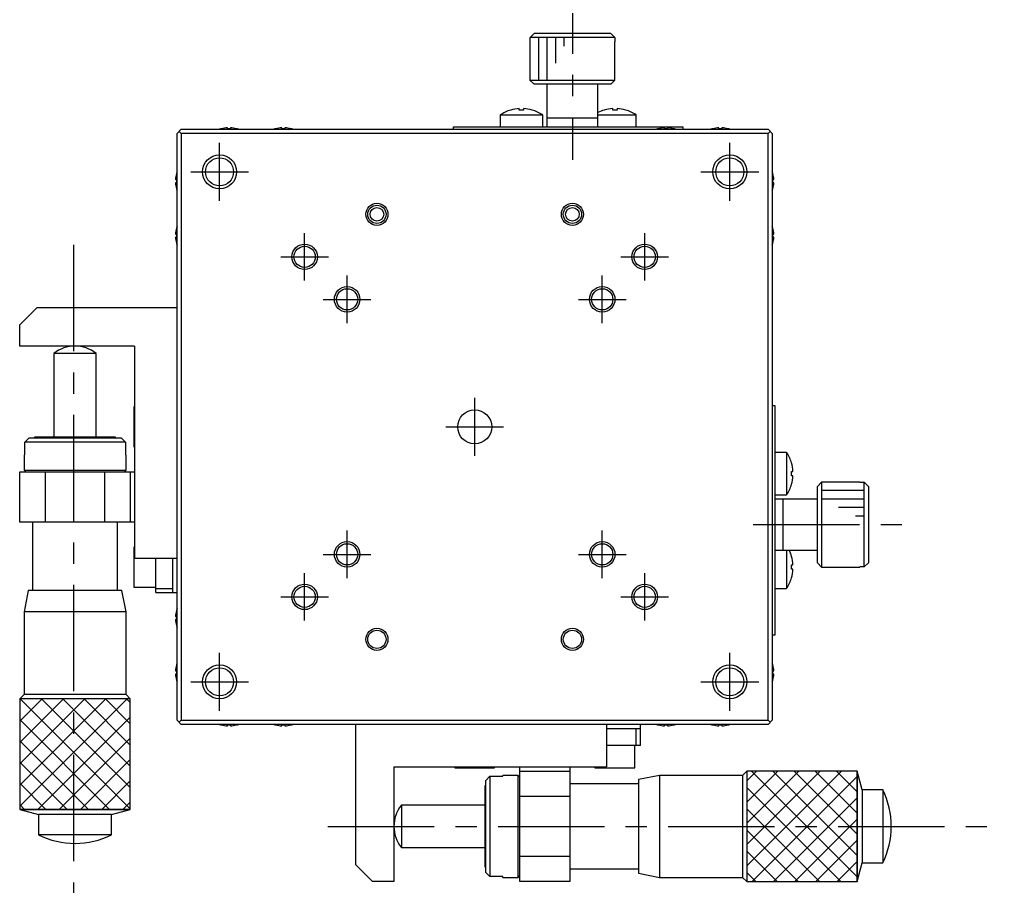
# Model space of a CAD drawing. Extents: x 36 to 382, y 2 to 241.
# Drawn here: x 95.6 to 211.8, y 82.5 to 184.5 of the extents above; entities that cross this region are included whole.
import ezdxf

# ---------------------------------------------------------------- set-up
doc = ezdxf.new("R2010")
doc.units = 0
doc.header["$LTSCALE"] = 10
doc.linetypes.add('CENTER', pattern=[2, 1.25, -0.25, 0.25, -0.25])
doc.layers.get('0').update_dxf_attribs({"linetype": 'CONTINUOUS'})
doc.layers.add('CENTER', color=1, linetype='CENTER')

msp = doc.modelspace()

# ---------------------------------------------------------------- linework, layer by layer
at = {"color": 7, "linetype": 'CONTINUOUS'}
for p, q in [((155.590633, 182.368461), (156.09242, 182.868461)), ((156.09242, 182.868461), (165.056794, 182.868461)), ((165.056794, 182.868461), (165.558581, 182.368461)), ((155.574607, 181.868461), (155.574607, 177.368461)), ((155.574607, 181.868461), (155.590633, 181.868461)), ((165.558581, 182.368461), (155.590633, 182.368461)), ((155.590633, 181.868461), (155.590633, 182.368461)), ((165.558581, 182.368461), (165.558581, 181.868461)), ((165.558581, 181.868461), (165.574607, 181.868461)), ((165.574607, 177.368461), (165.574607, 181.868461)), ((155.574607, 177.368461), (165.574607, 177.368461)), ((155.574607, 177.368461), (156.074607, 176.868461)), ((165.074607, 176.868461), (156.074607, 176.868461)), ((157.574607, 176.868461), (157.574607, 171.868461)), ((163.574607, 171.868461), (163.574607, 176.868461)), ((165.074607, 176.868461), (165.574607, 177.368461)), ((152.074607, 173.260118), (157.074607, 173.260118)), ((152.074607, 173.260118), (152.074607, 171.868461)), ((153.316018, 173.831041), (153.312674, 173.837896)), ((154.314607, 173.831041), (154.314607, 174.003413)), ((154.834607, 173.831041), (154.314607, 173.831041)), ((154.834607, 174.003413), (154.834607, 173.831041)), ((155.83654, 173.837896), (155.833197, 173.831041)), ((157.074607, 171.868461), (157.074607, 173.260118)), ((163.574607, 173.260118), (168.074607, 173.260118)), ((164.316018, 173.831041), (164.312674, 173.837896)), ((165.314607, 173.831041), (165.314607, 174.003413)), ((165.834607, 173.831041), (165.314607, 173.831041)), ((165.834607, 174.003413), (165.834607, 173.831041)), ((166.83654, 173.837896), (166.833197, 173.831041)), ((168.074607, 171.868461), (168.074607, 173.260118)), ((163.574607, 172.868461), (157.574607, 172.868461)), ((114.574607, 171.568461), (114.074607, 171.068461)), ((114.074607, 102.068461), (114.074607, 171.068461)), ((114.574607, 171.068461), (114.324607, 171.318461)), ((114.574607, 171.568461), (183.574607, 171.568461)), ((114.574607, 171.068461), (114.574607, 102.068461)), ((183.574607, 171.068461), (114.574607, 171.068461)), ((119.288246, 171.637982), (119.285991, 171.642605)), ((119.994607, 171.637982), (119.994607, 171.75832)), ((120.354607, 171.637982), (119.994607, 171.637982)), ((120.354607, 171.75832), (120.354607, 171.637982)), ((121.063223, 171.642605), (121.060969, 171.637982)), ((125.688246, 171.637982), (125.685991, 171.642605)), ((126.394607, 171.637982), (126.394607, 171.75832)), ((126.754607, 171.637982), (126.394607, 171.637982)), ((126.754607, 171.75832), (126.754607, 171.637982)), ((127.463223, 171.642605), (127.460969, 171.637982)), ((146.574607, 171.568461), (146.574607, 171.868461)), ((146.574607, 171.868461), (173.574607, 171.868461)), ((170.688246, 171.637982), (170.685991, 171.642605)), ((171.394607, 171.637982), (171.394607, 171.75832)), ((171.754607, 171.637982), (171.394607, 171.637982)), ((171.754607, 171.75832), (171.754607, 171.637982)), ((172.463223, 171.642605), (172.460969, 171.637982)), ((173.574607, 171.868461), (173.574607, 171.568461)), ((177.088246, 171.637982), (177.085991, 171.642605)), ((177.794607, 171.637982), (177.794607, 171.75832)), ((178.154607, 171.637982), (177.794607, 171.637982)), ((178.154607, 171.75832), (178.154607, 171.637982)), ((178.863223, 171.642605), (178.860969, 171.637982)), ((184.074607, 171.068461), (183.574607, 171.568461)), ((183.574607, 171.068461), (183.824607, 171.318461)), ((183.574607, 102.068461), (183.574607, 171.068461)), ((184.074607, 171.068461), (184.074607, 102.068461)), ((114.000463, 166.357077), (114.005085, 166.354822)), ((184.144129, 166.354822), (184.148751, 166.357077)), ((113.884748, 165.648461), (114.005085, 165.648461)), ((114.005085, 165.288461), (113.884748, 165.288461)), ((114.005085, 165.648461), (114.005085, 165.288461)), ((184.144129, 165.288461), (184.144129, 165.648461)), ((184.144129, 165.648461), (184.264466, 165.648461)), ((184.264466, 165.288461), (184.144129, 165.288461)), ((114.005085, 164.582099), (114.000463, 164.579845)), ((184.148751, 164.579845), (184.144129, 164.582099)), ((114.000463, 159.957077), (114.005085, 159.954822)), ((184.144129, 159.954822), (184.148751, 159.957077)), ((113.884748, 159.248461), (114.005085, 159.248461)), ((114.005085, 158.888461), (113.884748, 158.888461)), ((114.005085, 158.182099), (114.000463, 158.179845)), ((114.005085, 159.248461), (114.005085, 158.888461)), ((184.144129, 158.888461), (184.144129, 159.248461)), ((184.144129, 159.248461), (184.264466, 159.248461)), ((184.264466, 158.888461), (184.144129, 158.888461)), ((184.148751, 158.179845), (184.144129, 158.182099)), ((97.574607, 150.568461), (95.574607, 148.568461)), ((114.074607, 150.568461), (97.574607, 150.568461)), ((95.574607, 146.068461), (95.574607, 148.568461)), ((109.074607, 146.068461), (95.574607, 146.068461)), ((109.074607, 146.068461), (109.074607, 121.068461)), ((104.574603, 145.190952), (99.574611, 145.190952)), ((99.574611, 145.190952), (99.574611, 135.368461)), ((104.574603, 135.368461), (104.574603, 145.190952)), ((109.074607, 138.918461), (108.974607, 138.918461)), ((108.974607, 138.918461), (108.974607, 134.218461)), ((184.074607, 139.068461), (184.374607, 139.068461)), ((184.374607, 139.068461), (184.374607, 112.068461)), ((96.158527, 134.768461), (96.66628, 135.268461)), ((96.66628, 135.268461), (107.482934, 135.268461)), ((106.824607, 135.368461), (97.324607, 135.368461)), ((97.324607, 135.368461), (97.324607, 135.268461)), ((106.824607, 135.268461), (106.824607, 135.368461)), ((107.482934, 135.268461), (107.990687, 134.768461)), ((107.990687, 134.768461), (96.158527, 134.768461)), ((96.158527, 133.268461), (96.158527, 134.768461)), ((107.990687, 134.768461), (107.990687, 133.268461)), ((108.974607, 134.218461), (109.074607, 134.218461)), ((96.074607, 133.268461), (96.074607, 131.468461)), ((96.074607, 133.268461), (96.158527, 133.268461)), ((107.990687, 133.268461), (108.074607, 133.268461)), ((108.074607, 131.468461), (108.074607, 133.268461)), ((185.766264, 133.568461), (184.374607, 133.568461)), ((185.766264, 133.568461), (185.766264, 128.568461)), ((96.074607, 131.468461), (108.074607, 131.468461)), ((96.074607, 131.468461), (96.274607, 131.268461)), ((107.874607, 131.268461), (108.074607, 131.468461)), ((186.337188, 132.32705), (186.344043, 132.330394)), ((95.574607, 125.368461), (95.574607, 131.268461)), ((95.574607, 131.268461), (109.074607, 131.268461)), ((98.574607, 131.268461), (98.574607, 125.368461)), ((105.574607, 125.368461), (105.574607, 131.268461)), ((108.574607, 131.268461), (108.574607, 125.368461)), ((186.337188, 131.328461), (186.50956, 131.328461)), ((186.337188, 130.808461), (186.337188, 131.328461)), ((186.50956, 130.808461), (186.337188, 130.808461)), ((186.344043, 129.806528), (186.337188, 129.809871)), ((189.874607, 130.068461), (189.374607, 129.568461)), ((189.374607, 120.568461), (189.374607, 129.568461)), ((189.874607, 130.068461), (189.874607, 120.068461)), ((194.374607, 130.068461), (189.874607, 130.068461)), ((194.374607, 130.068461), (194.374607, 130.052435)), ((194.374607, 130.052435), (194.874607, 130.052435)), ((194.874607, 120.084486), (194.874607, 130.052435)), ((194.874607, 130.052435), (195.374607, 129.550648)), ((195.374607, 129.550648), (195.374607, 120.586274)), ((184.374607, 128.568461), (185.766264, 128.568461)), ((189.374607, 128.068461), (184.374607, 128.068461)), ((185.374607, 122.068461), (185.374607, 128.068461)), ((109.074607, 125.368461), (95.574607, 125.368461)), ((97.074607, 125.368461), (97.074607, 117.318461)), ((107.074607, 117.318461), (107.074607, 125.368461)), ((109.074607, 122.418461), (108.974607, 122.418461)), ((108.974607, 122.418461), (108.974607, 117.718461)), ((184.374607, 122.068461), (189.374607, 122.068461)), ((185.766264, 122.068461), (185.766264, 117.568461)), ((114.074607, 121.068461), (109.074607, 121.068461)), ((111.574607, 117.068461), (111.574607, 121.068461)), ((113.574607, 117.068459), (113.574607, 121.068461)), ((186.337188, 121.32705), (186.344043, 121.330394)), ((186.337188, 120.328461), (186.50956, 120.328461)), ((186.337188, 119.808461), (186.337188, 120.328461)), ((186.50956, 119.808461), (186.337188, 119.808461)), ((189.374607, 120.568461), (189.874607, 120.068461)), ((189.874607, 120.068461), (194.374607, 120.068461)), ((194.874607, 120.084486), (194.374607, 120.084486)), ((194.374607, 120.084486), (194.374607, 120.068461)), ((195.374607, 120.586274), (194.874607, 120.084486)), ((186.344043, 118.806528), (186.337188, 118.809871)), ((108.974607, 117.718461), (111.574607, 117.718461)), ((111.574607, 117.568461), (113.574607, 117.568461)), ((184.374607, 117.568461), (185.766264, 117.568461)), ((96.57461, 117.318461), (96.074611, 114.818462)), ((107.574604, 117.318461), (96.57461, 117.318461)), ((108.074603, 114.818462), (107.574604, 117.318461)), ((111.574607, 117.068459), (114.074607, 117.068459)), ((108.074603, 114.818462), (96.074611, 114.818462)), ((96.074611, 114.818462), (96.074611, 105.068457)), ((108.074603, 105.068457), (108.074603, 114.818462)), ((113.884748, 114.248461), (114.005085, 114.248461)), ((114.000463, 114.957077), (114.005085, 114.954822)), ((114.005085, 114.248461), (114.005085, 113.888461)), ((114.005085, 113.888461), (113.884748, 113.888461)), ((114.005085, 113.182099), (114.000463, 113.179845)), ((184.374607, 112.068461), (184.074607, 112.068461)), ((114.000463, 108.557077), (114.005085, 108.554822)), ((184.144129, 108.554822), (184.148751, 108.557077)), ((113.884748, 107.848461), (114.005085, 107.848461)), ((114.005085, 107.488461), (113.884748, 107.488461)), ((114.005085, 107.848461), (114.005085, 107.488461)), ((184.144129, 107.488461), (184.144129, 107.848461)), ((184.144129, 107.848461), (184.264466, 107.848461)), ((184.264466, 107.488461), (184.144129, 107.488461)), ((114.005085, 106.782099), (114.000463, 106.779845)), ((184.148751, 106.779845), (184.144129, 106.782099)), ((96.074611, 105.068457), (95.574608, 104.568455)), ((108.074603, 105.068457), (96.074611, 105.068457)), ((108.574606, 104.568455), (108.074603, 105.068457)), ((108.574606, 104.568455), (95.574608, 104.568455)), ((95.574608, 104.568455), (95.574608, 91.568454)), ((108.574606, 104.568455), (95.574608, 104.568455)), ((95.574608, 104.568455), (95.574608, 91.568454)), ((108.574606, 91.568454), (108.574606, 104.568455)), ((108.574606, 91.568454), (108.574606, 104.568455)), ((114.074607, 102.068461), (114.574607, 101.568461)), ((114.324607, 101.818461), (114.574607, 102.068461)), ((114.574607, 102.068461), (183.574607, 102.068461)), ((183.574607, 101.568461), (114.574607, 101.568461)), ((119.285991, 101.494317), (119.288246, 101.498939)), ((119.994607, 101.498939), (120.354607, 101.498939)), ((119.994607, 101.378602), (119.994607, 101.498939)), ((120.354607, 101.498939), (120.354607, 101.378602)), ((121.060969, 101.498939), (121.063223, 101.494317)), ((125.685991, 101.494317), (125.688246, 101.498939)), ((126.394607, 101.498939), (126.754607, 101.498939)), ((126.394607, 101.378602), (126.394607, 101.498939)), ((126.754607, 101.498939), (126.754607, 101.378602)), ((127.460969, 101.498939), (127.463223, 101.494317)), ((135.074607, 101.568461), (135.074607, 85.068461)), ((164.574607, 101.568461), (164.574607, 96.568461)), ((168.574609, 99.068461), (168.574609, 101.568461)), ((170.685991, 101.494317), (170.688246, 101.498939)), ((171.394607, 101.498939), (171.754607, 101.498939)), ((171.394607, 101.378602), (171.394607, 101.498939)), ((171.754607, 101.498939), (171.754607, 101.378602)), ((172.460969, 101.498939), (172.463223, 101.494317)), ((177.085991, 101.494317), (177.088246, 101.498939)), ((177.794607, 101.498939), (178.154607, 101.498939)), ((177.794607, 101.378602), (177.794607, 101.498939)), ((178.154607, 101.498939), (178.154607, 101.378602)), ((178.860969, 101.498939), (178.863223, 101.494317)), ((183.824607, 101.818461), (183.574607, 102.068461)), ((183.574607, 101.568461), (184.074607, 102.068461)), ((164.574607, 101.068461), (168.574609, 101.068461)), ((168.074607, 99.068461), (168.074607, 101.068461)), ((168.574607, 99.068461), (164.574607, 99.068461)), ((167.924607, 96.468461), (167.924607, 99.068461)), ((139.574607, 96.568461), (139.574607, 83.068461)), ((139.574607, 96.568461), (164.574607, 96.568461)), ((146.724607, 96.568461), (146.724607, 96.468461)), ((151.424607, 96.468461), (151.424607, 96.568461)), ((154.374607, 83.068461), (154.374607, 96.568461)), ((160.274607, 96.568461), (160.274607, 83.068461)), ((163.224607, 96.568461), (163.224607, 96.468461)), ((146.724607, 96.468461), (151.424607, 96.468461)), ((150.374607, 94.976787), (150.874607, 95.48454)), ((150.874607, 95.48454), (150.874607, 83.652381)), ((150.874607, 95.48454), (152.374607, 95.48454)), ((154.174607, 95.568461), (152.374607, 95.568461)), ((152.374607, 95.48454), (152.374607, 95.568461)), ((154.174607, 83.568461), (154.174607, 95.568461)), ((154.374607, 95.368461), (154.174607, 95.568461)), ((154.374607, 96.068461), (160.274607, 96.068461)), ((163.224607, 96.468461), (167.924607, 96.468461)), ((170.824606, 95.568457), (168.324607, 95.068458)), ((170.824606, 95.568457), (170.824606, 83.568465)), ((180.574611, 95.568457), (170.824606, 95.568457)), ((181.074613, 96.06846), (180.574611, 95.568457)), ((180.574611, 95.568457), (180.574611, 83.568465)), ((181.074613, 96.06846), (181.074613, 83.068462)), ((194.074614, 96.06846), (181.074613, 96.06846)), ((194.074614, 96.06846), (181.074613, 96.06846)), ((181.074613, 96.06846), (181.074613, 83.068462)), ((194.074614, 96.06846), (194.074614, 83.068462)), ((194.664102, 93.868461), (194.074614, 96.06846)), ((194.074614, 83.068462), (194.074614, 96.06846)), ((150.274607, 94.318461), (150.274607, 84.818461)), ((150.374607, 94.318461), (150.274607, 94.318461)), ((150.374607, 84.160134), (150.374607, 94.976787)), ((168.324607, 94.568461), (160.274607, 94.568461)), ((168.324607, 95.068458), (168.324607, 84.068464)), ((160.274607, 93.068461), (154.374607, 93.068461)), ((194.664102, 93.868461), (194.664102, 85.268461)), ((197.074613, 93.868461), (194.664102, 93.868461)), ((197.074613, 93.868461), (197.074613, 85.268461)), ((140.452116, 92.068457), (140.452116, 87.068465)), ((150.274607, 92.068457), (140.452116, 92.068457)), ((108.574606, 91.568454), (95.574608, 91.568454)), ((95.574608, 91.568454), (97.774607, 90.978966)), ((95.574608, 91.568454), (108.574606, 91.568454)), ((106.374607, 90.978966), (97.774607, 90.978966)), ((97.774607, 90.978966), (97.774607, 88.568455)), ((106.374607, 90.978966), (108.574606, 91.568454)), ((106.374607, 88.568455), (106.374607, 90.978966)), ((106.374607, 88.568455), (97.774607, 88.568455)), ((140.452116, 87.068465), (150.274607, 87.068465)), ((154.374607, 86.068461), (160.274607, 86.068461)), ((135.074607, 85.068461), (137.074607, 83.068461)), ((194.074614, 83.068462), (194.664102, 85.268461)), ((194.664102, 85.268461), (197.074613, 85.268461)), ((150.274607, 84.818461), (150.374607, 84.818461)), ((150.874607, 83.652381), (150.374607, 84.160134)), ((154.174607, 83.568461), (154.374607, 83.768461)), ((160.274607, 84.568461), (168.324607, 84.568461)), ((168.324607, 84.068464), (170.824606, 83.568465)), ((139.574607, 83.068461), (137.074607, 83.068461)), ((152.374607, 83.652381), (150.874607, 83.652381)), ((152.374607, 83.568461), (152.374607, 83.652381)), ((152.374607, 83.568461), (154.174607, 83.568461)), ((160.274607, 83.068461), (154.374607, 83.068461)), ((170.824606, 83.568465), (180.574611, 83.568465)), ((180.574611, 83.568465), (181.074613, 83.068462)), ((181.074613, 83.068462), (194.074614, 83.068462)), ((181.074613, 83.068462), (194.074614, 83.068462))]:
    msp.add_line(p, q, dxfattribs=at)
at = {"color": 3, "linetype": 'CONTINUOUS'}
for p, q in [((156.574607, 182.368461), (156.574607, 177.368461)), ((157.574607, 182.368461), (157.574607, 177.368461)), ((158.574607, 182.368461), (158.574607, 179.368461)), ((159.574607, 182.368461), (159.574607, 181.368461)), ((194.874607, 129.068461), (189.874607, 129.068461)), ((194.874607, 128.068461), (189.874607, 128.068461)), ((194.874607, 127.068461), (191.874607, 127.068461)), ((194.874607, 126.068461), (193.874607, 126.068461)), ((95.574608, 104.430758), (95.712305, 104.568455)), ((95.574608, 101.930758), (98.212305, 104.568455)), ((95.574608, 99.430758), (100.712305, 104.568455)), ((95.574608, 96.930758), (103.212305, 104.568455)), ((95.574608, 94.430758), (105.712305, 104.568455)), ((95.574608, 91.930758), (108.212305, 104.568455)), ((95.638474, 104.568455), (108.574606, 91.632323)), ((98.138474, 104.568455), (108.574606, 94.132323)), ((100.638474, 104.568455), (108.574606, 96.632323)), ((103.138474, 104.568455), (108.574606, 99.132323)), ((105.638474, 104.568455), (108.574606, 101.632323)), ((108.138474, 104.568455), (108.574606, 104.132323)), ((97.712304, 91.568454), (108.574606, 102.430756)), ((95.574608, 102.132321), (106.138475, 91.568454)), ((95.574608, 99.632321), (103.638475, 91.568454)), ((100.212304, 91.568454), (108.574606, 99.930756)), ((95.574608, 97.132321), (101.138475, 91.568454)), ((102.712304, 91.568454), (108.574606, 97.430756)), ((181.074613, 94.930763), (182.21231, 96.06846)), ((181.074613, 92.430763), (184.71231, 96.06846)), ((181.074613, 89.930763), (187.21231, 96.06846)), ((181.074613, 87.430763), (189.71231, 96.06846)), ((181.074613, 84.930763), (192.21231, 96.06846)), ((181.638469, 96.06846), (194.074614, 83.632315)), ((181.712312, 83.068462), (194.074614, 95.430764)), ((184.138469, 96.06846), (194.074614, 86.132315)), ((186.638469, 96.06846), (194.074614, 88.632315)), ((189.138469, 96.06846), (194.074614, 91.132315)), ((191.638469, 96.06846), (194.074614, 93.632315)), ((95.574608, 94.632321), (98.638475, 91.568454)), ((105.212304, 91.568454), (108.574606, 94.930756)), ((181.074613, 94.132316), (192.138467, 83.068462)), ((95.574608, 92.132321), (96.138475, 91.568454)), ((107.712304, 91.568454), (108.574606, 92.430756)), ((184.212312, 83.068462), (194.074614, 92.930764)), ((181.074613, 91.632316), (189.638467, 83.068462)), ((186.712312, 83.068462), (194.074614, 90.430764)), ((181.074613, 89.132316), (187.138467, 83.068462)), ((189.212312, 83.068462), (194.074614, 87.930764)), ((181.074613, 86.632316), (184.638467, 83.068462)), ((191.712312, 83.068462), (194.074614, 85.430764)), ((181.074613, 84.132316), (182.138467, 83.068462))]:
    msp.add_line(p, q, dxfattribs=at)
for centre, radius in [((119.074607, 166.568461), 2), ((179.074607, 166.568461), 2), ((137.574607, 161.568461), 1.3), ((160.574607, 161.568461), 1.3), ((129.074607, 156.568461), 1.5), ((169.074607, 156.568461), 1.5), ((134.074607, 151.568461), 1.5), ((164.074607, 151.568461), 1.5), ((134.074607, 121.568461), 1.5), ((164.074607, 121.568461), 1.5), ((129.074607, 116.568461), 1.5), ((169.074607, 116.568461), 1.5), ((137.574607, 111.568461), 1.3), ((160.574607, 111.568461), 1.3), ((119.074607, 106.568461), 2), ((179.074607, 106.568461), 2)]:
    msp.add_circle(centre, radius, dxfattribs=at)
at = {"color": 7, "linetype": 'CONTINUOUS'}
for centre, radius in [((119.074607, 166.568461), 1.65), ((179.074607, 166.568461), 1.65), ((137.574607, 161.568461), 1.075), ((137.574607, 161.568461), 0.8), ((160.574607, 161.568461), 1.075), ((160.574607, 161.568461), 0.8), ((129.074607, 156.568461), 1.25), ((169.074607, 156.568461), 1.25), ((134.074607, 151.568461), 1.25), ((164.074607, 151.568461), 1.25), ((149.074607, 136.568461), 2), ((134.074607, 121.568461), 1.25), ((164.074607, 121.568461), 1.25), ((129.074607, 116.568461), 1.25), ((169.074607, 116.568461), 1.25), ((137.574607, 111.568461), 1.075), ((160.574607, 111.568461), 1.075), ((119.074607, 106.568461), 1.65), ((179.074607, 106.568461), 1.65)]:
    msp.add_circle(centre, radius, dxfattribs=at)
for centre, radius, start, end in [((154.574607, 169.518461), 4.5, 106.285843, 123.748989), ((154.574607, 169.518461), 4.492483, 93.317816, 106.26943), ((154.574607, 169.518461), 4.492483, 73.73057, 86.682184), ((154.574607, 169.518461), 4.5, 56.251011, 73.714157), ((165.574607, 169.518461), 4.5, 106.285843, 116.3878), ((165.574607, 169.518461), 4.492483, 93.317816, 106.26943), ((165.574607, 169.518461), 4.492483, 73.73057, 86.682184), ((165.574607, 169.518461), 4.5, 56.251011, 73.714157), ((120.174607, 168.568461), 3.2, 106.122533, 110.364135), ((120.174607, 168.568461), 3.194933, 93.229709, 106.106712), ((120.174607, 168.568461), 3.194933, 73.893288, 86.770291), ((120.174607, 168.568461), 3.2, 69.635865, 73.877467), ((126.574607, 168.568461), 3.2, 106.122533, 110.364135), ((126.574607, 168.568461), 3.194933, 93.229709, 106.106712), ((126.574607, 168.568461), 3.194933, 73.893288, 86.770291), ((126.574607, 168.568461), 3.2, 69.635865, 73.877467), ((171.574607, 168.568461), 3.2, 106.122533, 110.364135), ((171.574607, 168.568461), 3.194933, 93.229709, 106.106712), ((171.574607, 168.568461), 3.194933, 73.893288, 86.770291), ((171.574607, 168.568461), 3.2, 69.635865, 73.877467), ((177.974607, 168.568461), 3.2, 106.122533, 110.364135), ((177.974607, 168.568461), 3.194933, 93.229709, 106.106712), ((177.974607, 168.568461), 3.194933, 73.893288, 86.770291), ((177.974607, 168.568461), 3.2, 69.635865, 73.877467), ((117.074607, 165.468461), 3.194933, 163.893288, 176.770291), ((117.074607, 165.468461), 3.2, 159.635865, 163.877467), ((181.074607, 165.468461), 3.2, 16.122533, 20.364135), ((181.074607, 165.468461), 3.194933, 3.229709, 16.106712), ((117.074607, 165.468461), 3.194933, 183.229709, 196.106712), ((181.074607, 165.468461), 3.194933, 343.893288, 356.770291), ((117.074607, 165.468461), 3.2, 196.122533, 200.364135), ((181.074607, 165.468461), 3.2, 339.635865, 343.877467), ((117.074607, 159.068461), 3.194933, 163.893288, 176.770291), ((117.074607, 159.068461), 3.2, 159.635865, 163.877467), ((181.074607, 159.068461), 3.2, 16.122533, 20.364135), ((181.074607, 159.068461), 3.194933, 3.229709, 16.106712), ((117.074607, 159.068461), 3.194933, 183.229709, 196.106712), ((117.074607, 159.068461), 3.2, 196.122533, 200.364135), ((181.074607, 159.068461), 3.2, 339.635865, 343.877467), ((181.074607, 159.068461), 3.194933, 343.893288, 356.770291), ((102.074604, 142.068456), 3.999997, 51.317795, 128.682173), ((182.024607, 131.068461), 4.5, 16.285843, 33.748989), ((182.024607, 131.068461), 4.492483, 3.317816, 16.26943), ((182.024607, 131.068461), 4.492483, 343.73057, 356.682184), ((182.024607, 131.068461), 4.5, 326.251011, 343.714157), ((182.024607, 120.068461), 4.5, 16.285843, 26.3878), ((182.024607, 120.068461), 4.492483, 3.317816, 16.26943), ((182.024607, 120.068461), 4.492483, 343.73057, 356.682184), ((182.024607, 120.068461), 4.5, 326.251011, 343.714157), ((117.074607, 114.068461), 3.2, 159.635865, 163.877467), ((117.074607, 114.068461), 3.194933, 163.893288, 176.770291), ((117.074607, 114.068461), 3.194933, 183.229709, 196.106712), ((117.074607, 114.068461), 3.2, 196.122533, 200.364135), ((117.074607, 107.668461), 3.194933, 163.893288, 176.770291), ((117.074607, 107.668461), 3.2, 159.635865, 163.877467), ((181.074607, 107.668461), 3.2, 16.122533, 20.364135), ((181.074607, 107.668461), 3.194933, 3.229709, 16.106712), ((117.074607, 107.668461), 3.194933, 183.229709, 196.106712), ((181.074607, 107.668461), 3.194933, 343.893288, 356.770291), ((117.074607, 107.668461), 3.2, 196.122533, 200.364135), ((181.074607, 107.668461), 3.2, 339.635865, 343.877467), ((120.174607, 104.568461), 3.2, 249.635865, 253.877467), ((120.174607, 104.568461), 3.194933, 253.893288, 266.770291), ((120.174607, 104.568461), 3.194933, 273.229709, 286.106712), ((120.174607, 104.568461), 3.2, 286.122533, 290.364135), ((126.574607, 104.568461), 3.2, 249.635865, 253.877467), ((126.574607, 104.568461), 3.194933, 253.893288, 266.770291), ((126.574607, 104.568461), 3.194933, 273.229709, 286.106712), ((126.574607, 104.568461), 3.2, 286.122533, 290.364135), ((171.574607, 104.568461), 3.2, 249.635865, 253.877467), ((171.574607, 104.568461), 3.194933, 253.893288, 266.770291), ((171.574607, 104.568461), 3.194933, 273.229709, 286.106712), ((171.574607, 104.568461), 3.2, 286.122533, 290.364135), ((177.974607, 104.568461), 3.2, 249.635865, 253.877467), ((177.974607, 104.568461), 3.194933, 253.893288, 266.770291), ((177.974607, 104.568461), 3.194933, 273.229709, 286.106712), ((177.974607, 104.568461), 3.2, 286.122533, 290.364135), ((188.329613, 89.568458), 9.745001, 333.816215, 26.183798), ((143.574612, 89.568458), 3.999997, 141.317795, 218.682173), ((102.074605, 97.313455), 9.745001, 243.816215, 296.183798)]:
    msp.add_arc(centre, radius, start, end, dxfattribs=at)
at = {"layer": 'CENTER', "color": 1, "linetype": 'CENTER'}
for p, q in [((160.574607, 192.968461), (160.574607, 167.968461)), ((119.074607, 163.168461), (119.074607, 169.968461)), ((179.074607, 163.168461), (179.074607, 169.968461)), ((115.674607, 166.568461), (122.474607, 166.568461)), ((175.674607, 166.568461), (182.474607, 166.568461)), ((129.074607, 153.768461), (129.074607, 159.368461)), ((169.074607, 153.768461), (169.074607, 159.368461)), ((101.874607, 157.968461), (101.874607, 77.968461)), ((126.274607, 156.568461), (131.874607, 156.568461)), ((166.274607, 156.568461), (171.874607, 156.568461)), ((134.074607, 148.768461), (134.074607, 154.368461)), ((164.074607, 148.768461), (164.074607, 154.368461)), ((131.274607, 151.568461), (136.874607, 151.568461)), ((161.274607, 151.568461), (166.874607, 151.568461)), ((149.074607, 133.168461), (149.074607, 139.968461)), ((145.674607, 136.568461), (152.474607, 136.568461)), ((181.824611, 125.068461), (201.824611, 125.068461)), ((134.074607, 118.768461), (134.074607, 124.368461)), ((164.074607, 118.768461), (164.074607, 124.368461)), ((131.274607, 121.568461), (136.874607, 121.568461)), ((161.274607, 121.568461), (166.874607, 121.568461)), ((129.074607, 113.768461), (129.074607, 119.368461)), ((169.074607, 113.768461), (169.074607, 119.368461)), ((126.274607, 116.568461), (131.874607, 116.568461)), ((166.274607, 116.568461), (171.874607, 116.568461)), ((119.074607, 103.168461), (119.074607, 109.968461)), ((179.074607, 103.168461), (179.074607, 109.968461)), ((115.674607, 106.568461), (122.474607, 106.568461)), ((175.674607, 106.568461), (182.474607, 106.568461)), ((131.824611, 89.568461), (211.824611, 89.568461))]:
    msp.add_line(p, q, dxfattribs=at)

doc.saveas('drawing.dxf')
